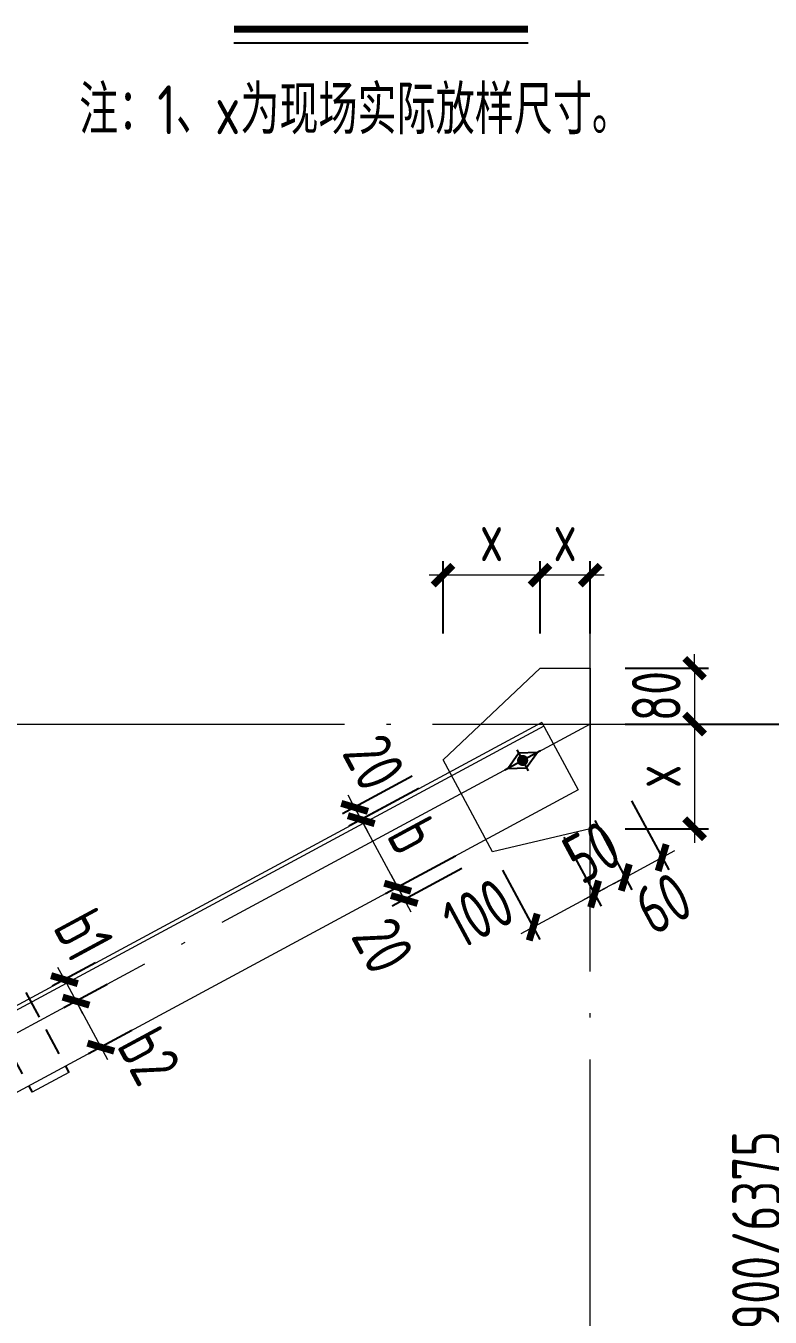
# Model space of a CAD drawing. Extents: x -2746917 to -971774, y -3334247 to -3250358.
# Drawn here: x -1617392 to -1612056, y -3306463 to -3297205 of the extents above; entities that cross this region are included whole.
import ezdxf

# ---------------------------------------------------------------- set-up
doc = ezdxf.new("R2010")
doc.units = 0
doc.header["$LTSCALE"] = 1000
doc.header["$MEASUREMENT"] = 0
doc.header["$PDMODE"] = 35
doc.linetypes.add('DASHED', pattern=[0.75, 0.5, -0.25])
doc.linetypes.add('DOTE', pattern=[2.42, 2, -0.2, 0.02, -0.2])
doc.layers.get('0').update_dxf_attribs({"linetype": 'CONTINUOUS'})
doc.layers.get('Defpoints').update_dxf_attribs({"linetype": 'CONTINUOUS'})
for name, color, linetype in [('AXIS', 253, 'DOTE'), ('BOLT', 7, 'CONTINUOUS'), ('DIM', 3, 'CONTINUOUS'), ('NUM', 7, 'CONTINUOUS'), ('Profx', 2, 'DASHED'), ('TEXT', 7, 'CONTINUOUS')]:
    doc.layers.add(name, color=color, linetype=linetype)
doc.styles.add('TSSD_Dimension', font='tssdeng.shx', dxfattribs={"width": 0.75, "bigfont": 'Hztxt.shx'})
doc.styles.add('TSSD_Label', font='tssdeng.shx', dxfattribs={"width": 0.75, "bigfont": 'hztxt.shx'})
doc.dimstyles.new('TSSD_20_100', dxfattribs={"dimtxt": 350, "dimasz": 100, "dimexe": 100, "dimexo": 250, "dimgap": 100, "dimtad": 1, "dimdec": 0, "dimlfac": 0.2, "dimzin": 0, "dimdsep": 46, "dimtxsty": 'TSSD_Dimension', "dimblk": 'ARCHTICK', "dimcen": 0, "dimdle": 100, "dimclrt": 7, "dimadec": 0, "dimazin": 0, "dimtfac": 1, "dimtdec": 0, "dimtix": 1, "dimtmove": 2, "dimatfit": 3, "dimfxl": 1, "dimtolj": 1, "dimtzin": 0, "dimlwd": 5, "dimarcsym": 0})
doc.dimstyles.new('TSSD_50_100', dxfattribs={"dimtxt": 350, "dimasz": 100, "dimexe": 100, "dimexo": 250, "dimgap": 100, "dimtad": 1, "dimdec": 0, "dimlfac": 0.5, "dimzin": 0, "dimdsep": 46, "dimtxsty": 'TSSD_Dimension', "dimblk": 'ARCHTICK', "dimcen": 0, "dimdle": 100, "dimclrt": 7, "dimadec": 0, "dimazin": 0, "dimtfac": 1, "dimtdec": 0, "dimtix": 1, "dimtmove": 2, "dimatfit": 3, "dimfxl": 1, "dimtolj": 1, "dimtzin": 0, "dimarcsym": 0})

# ---------------------------------------------------------------- blocks, each defined once
blk = doc.blocks.new('_ArchTick')
at = {"color": 0, "const_width": 0.5}
blk.add_lwpolyline([(-0.707, -0.707), (0.707, 0.707)], dxfattribs=at)
blk = doc.blocks.new('*D3016')
at = {"layer": 'Defpoints', "color": 0, "ltscale": 1.5}
for p in [(-1613346.7, -3302210.7), (-1611879, -3302210.7), (-1613346.7, -3310510.7)]:
    blk.add_point(p, dxfattribs=at)
at = {"layer": 'DIM', "color": 0, "lineweight": -2, "ltscale": 1.5}
for p, q in [((-1611879, -3310610.7), (-1611879, -3302110.7)), ((-1613096.7, -3302210.7), (-1611779, -3302210.7)), ((-1613096.7, -3310510.7), (-1611779, -3310510.7))]:
    blk.add_line(p, q, dxfattribs=at)
at = {"layer": 'DIM', "color": 0, "lineweight": -2, "ltscale": 1.5, "xscale": 100, "yscale": 100, "zscale": 100}
for p, rotation in [((-1611879, -3302210.7), 90), ((-1611879, -3310510.7), 270)]:
    blk.add_blockref('_ArchTick', p, dxfattribs=dict(at, rotation=rotation))
at = {"layer": 'DIM', "color": 7, "lineweight": 5, "ltscale": 1.5, "insert": (-1612154, -3306360.7), "char_height": 350, "attachment_point": 5, "rotation": 90, "style": 'TSSD_Dimension'}
blk.add_mtext('\\A1;2200/3900/6375', dxfattribs=at)
blk = doc.blocks.new('A$C7C2454F9')
at = {"layer": 'BOLT'}
for p, q in [((217.3, 40.7), (7.8, -159.7)), ((53.8, 1.9), (171.3, -120.9)), ((199.3, 23.4), (71.1, -16.1)), ((199.3, 23.4), (154, -102.9)), ((25.8, -142.4), (71.1, -16.1)), ((25.8, -142.4), (154, -102.9))]:
    blk.add_line(p, q, dxfattribs=at)
at = {"layer": 'BOLT', "const_width": 40}
blk.add_lwpolyline([(127, -45.7, 1), (98.1, -73.3, 1), (127, -45.7)], format="xyb", dxfattribs=at)
blk = doc.blocks.new('*D3051')
at = {"layer": 'Defpoints', "color": 0, "ltscale": 1.5}
for p in [(-1613346.7, -3301810.7), (-1613346.7, -3302210.7), (-1612597.9, -3302210.7)]:
    blk.add_point(p, dxfattribs=at)
at = {"layer": 'DIM', "color": 0, "lineweight": 5, "ltscale": 1.5}
for p, q in [((-1612597.9, -3301810.7), (-1612597.9, -3301710.7)), ((-1612597.9, -3301810.7), (-1612597.9, -3302210.7)), ((-1612597.9, -3302210.7), (-1612597.9, -3302310.7))]:
    blk.add_line(p, q, dxfattribs=at)
at = {"layer": 'DIM', "color": 0, "lineweight": -2, "ltscale": 1.5}
for p, q in [((-1613096.7, -3301810.7), (-1612497.9, -3301810.7)), ((-1613096.7, -3302210.7), (-1612497.9, -3302210.7))]:
    blk.add_line(p, q, dxfattribs=at)
at = {"layer": 'DIM', "color": 0, "lineweight": 5, "ltscale": 1.5, "xscale": 100, "yscale": 100, "zscale": 100}
for p, rotation in [((-1612597.9, -3301810.7), 270), ((-1612597.9, -3302210.7), 90)]:
    blk.add_blockref('_ArchTick', p, dxfattribs=dict(at, rotation=rotation))
at = {"layer": 'DIM', "color": 7, "lineweight": 5, "ltscale": 1.5, "insert": (-1612872.9, -3302010.7), "char_height": 350, "attachment_point": 5, "rotation": 90, "style": 'TSSD_Dimension'}
blk.add_mtext('\\A1;80', dxfattribs=at)
blk = doc.blocks.new('*D3052')
at = {"layer": 'Defpoints', "color": 0, "ltscale": 1.5}
for p in [(-1613346.7, -3302210.7), (-1613346.7, -3302961.5), (-1612597.9, -3302961.5)]:
    blk.add_point(p, dxfattribs=at)
at = {"layer": 'DIM', "color": 0, "lineweight": 5, "ltscale": 1.5}
blk.add_line((-1612597.9, -3302110.7), (-1612597.9, -3303061.5), dxfattribs=at)
at = {"layer": 'DIM', "color": 0, "lineweight": -2, "ltscale": 1.5}
for p, q in [((-1613096.7, -3302210.7), (-1612497.9, -3302210.7)), ((-1613096.7, -3302961.5), (-1612497.9, -3302961.5))]:
    blk.add_line(p, q, dxfattribs=at)
at = {"layer": 'DIM', "color": 0, "lineweight": 5, "ltscale": 1.5, "xscale": 100, "yscale": 100, "zscale": 100}
for p, rotation in [((-1612597.9, -3302210.7), 90), ((-1612597.9, -3302961.5), 270)]:
    blk.add_blockref('_ArchTick', p, dxfattribs=dict(at, rotation=rotation))
at = {"layer": 'DIM', "color": 7, "lineweight": 5, "ltscale": 1.5, "insert": (-1612872.9, -3302586.1), "char_height": 350, "attachment_point": 5, "rotation": 90, "style": 'TSSD_Dimension'}
blk.add_mtext('\\A1;x', dxfattribs=at)
blk = doc.blocks.new('*D3053')
at = {"layer": 'Defpoints', "color": 0, "ltscale": 1.5}
for p in [(-1614401.5, -3302466.8), (-1614354.1, -3302554.8), (-1614987.7, -3302896.3)]:
    blk.add_point(p, dxfattribs=at)
at = {"layer": 'DIM', "color": 0, "lineweight": -2, "ltscale": 1.5}
for p, q in [((-1614621.6, -3302585.4), (-1615123.1, -3302855.7)), ((-1614574.1, -3302673.4), (-1615075.7, -3302943.7))]:
    blk.add_line(p, q, dxfattribs=at)
at = {"layer": 'DIM', "color": 0, "lineweight": 5, "ltscale": 1.5}
for p, q in [((-1615035.1, -3302808.3), (-1615082.6, -3302720.2)), ((-1615035.1, -3302808.3), (-1614987.7, -3302896.3)), ((-1614987.7, -3302896.3), (-1614940.2, -3302984.3))]:
    blk.add_line(p, q, dxfattribs=at)
at = {"layer": 'DIM', "color": 0, "lineweight": 5, "ltscale": 1.5, "xscale": 100, "yscale": 100, "zscale": 100}
for p, rotation in [((-1615035.1, -3302808.3), 298.3229376383701), ((-1614987.7, -3302896.3), 118.3229376383701)]:
    blk.add_blockref('_ArchTick', p, dxfattribs=dict(at, rotation=rotation))
at = {"layer": 'DIM', "color": 7, "lineweight": 5, "ltscale": 1.5, "insert": (-1614896.6, -3302485.6), "char_height": 350, "attachment_point": 5, "rotation": 298.32294, "style": 'TSSD_Dimension'}
blk.add_mtext('\\A1;20', dxfattribs=at)
blk = doc.blocks.new('*D3054')
at = {"layer": 'Defpoints', "color": 0, "ltscale": 1.5}
for p in [(-1614354.1, -3302554.8), (-1614093.1, -3303039), (-1614726.7, -3303380.5)]:
    blk.add_point(p, dxfattribs=at)
at = {"layer": 'DIM', "color": 0, "lineweight": -2, "ltscale": 1.5}
for p, q in [((-1614574.1, -3302673.4), (-1615075.7, -3302943.7)), ((-1614313.2, -3303157.6), (-1614814.8, -3303427.9))]:
    blk.add_line(p, q, dxfattribs=at)
at = {"layer": 'DIM', "color": 0, "lineweight": 5, "ltscale": 1.5}
blk.add_line((-1615035.1, -3302808.3), (-1614679.3, -3303468.5), dxfattribs=at)
at = {"layer": 'DIM', "color": 0, "lineweight": 5, "ltscale": 1.5, "xscale": 100, "yscale": 100, "zscale": 100}
for p, rotation in [((-1614987.7, -3302896.3), 118.3229376177199), ((-1614726.7, -3303380.5), 298.3229376177199)]:
    blk.add_blockref('_ArchTick', p, dxfattribs=dict(at, rotation=rotation))
at = {"layer": 'DIM', "color": 7, "lineweight": 5, "ltscale": 1.5, "insert": (-1614615.1, -3303007.9), "char_height": 350, "attachment_point": 5, "rotation": 298.32294, "style": 'TSSD_Dimension'}
blk.add_mtext('\\A1;b', dxfattribs=at)
blk = doc.blocks.new('*D3055')
at = {"layer": 'Defpoints', "color": 0, "ltscale": 1.5}
for p in [(-1614093.1, -3303039), (-1614045.7, -3303127), (-1614679.3, -3303468.5)]:
    blk.add_point(p, dxfattribs=at)
at = {"layer": 'DIM', "color": 0, "lineweight": -2, "ltscale": 1.5}
for p, q in [((-1614313.2, -3303157.6), (-1614814.8, -3303427.9)), ((-1614265.8, -3303245.6), (-1614767.3, -3303515.9))]:
    blk.add_line(p, q, dxfattribs=at)
at = {"layer": 'DIM', "color": 0, "lineweight": 5, "ltscale": 1.5}
for p, q in [((-1614726.7, -3303380.5), (-1614774.2, -3303292.4)), ((-1614726.7, -3303380.5), (-1614679.3, -3303468.5)), ((-1614679.3, -3303468.5), (-1614631.8, -3303556.5))]:
    blk.add_line(p, q, dxfattribs=at)
at = {"layer": 'DIM', "color": 0, "lineweight": 5, "ltscale": 1.5, "xscale": 100, "yscale": 100, "zscale": 100}
for p, rotation in [((-1614726.7, -3303380.5), 298.3229376177199), ((-1614679.3, -3303468.5), 118.3229376177199)]:
    blk.add_blockref('_ArchTick', p, dxfattribs=dict(at, rotation=rotation))
at = {"layer": 'DIM', "color": 7, "lineweight": 5, "ltscale": 1.5, "insert": (-1614832.5, -3303799), "char_height": 350, "attachment_point": 5, "rotation": 298.32294, "style": 'TSSD_Dimension'}
blk.add_mtext('\\A1;20', dxfattribs=at)
blk = doc.blocks.new('*D3056')
at = {"layer": 'Defpoints', "color": 0, "ltscale": 1.5}
for p in [(-1613705.9, -3301143.4), (-1613705.9, -3301810.7), (-1613346.7, -3301810.7)]:
    blk.add_point(p, dxfattribs=at)
at = {"layer": 'DIM', "color": 0, "lineweight": -2, "ltscale": 1.5}
for p, q in [((-1613705.9, -3301560.7), (-1613705.9, -3301043.4)), ((-1613346.7, -3301560.7), (-1613346.7, -3301043.4))]:
    blk.add_line(p, q, dxfattribs=at)
at = {"layer": 'DIM', "color": 0, "lineweight": 5, "ltscale": 1.5}
blk.add_line((-1613246.7, -3301143.4), (-1613805.9, -3301143.4), dxfattribs=at)
at = {"layer": 'DIM', "color": 0, "lineweight": 5, "ltscale": 1.5, "xscale": 100, "yscale": 100, "zscale": 100, "rotation": 180}
blk.add_blockref('_ArchTick', (-1613705.9, -3301143.4), dxfattribs=at)
at = {"layer": 'DIM', "color": 0, "lineweight": 5, "ltscale": 1.5, "xscale": 100, "yscale": 100, "zscale": 100}
blk.add_blockref('_ArchTick', (-1613346.7, -3301143.4), dxfattribs=at)
at = {"layer": 'DIM', "color": 7, "lineweight": 5, "ltscale": 1.5, "insert": (-1613526.3, -3300868.4), "char_height": 350, "attachment_point": 5, "style": 'TSSD_Dimension'}
blk.add_mtext('\\A1;x', dxfattribs=at)
blk = doc.blocks.new('*D3057')
at = {"layer": 'Defpoints', "color": 0, "ltscale": 1.5}
for p in [(-1614401.5, -3301143.4), (-1614401.5, -3301810.7), (-1613705.9, -3301810.7)]:
    blk.add_point(p, dxfattribs=at)
at = {"layer": 'DIM', "color": 0, "lineweight": -2, "ltscale": 1.5}
for p, q in [((-1614401.5, -3301560.7), (-1614401.5, -3301043.4)), ((-1613705.9, -3301560.7), (-1613705.9, -3301043.4))]:
    blk.add_line(p, q, dxfattribs=at)
at = {"layer": 'DIM', "color": 0, "lineweight": 5, "ltscale": 1.5}
blk.add_line((-1613605.9, -3301143.4), (-1614501.5, -3301143.4), dxfattribs=at)
at = {"layer": 'DIM', "color": 0, "lineweight": 5, "ltscale": 1.5, "xscale": 100, "yscale": 100, "zscale": 100, "rotation": 180}
blk.add_blockref('_ArchTick', (-1614401.5, -3301143.4), dxfattribs=at)
at = {"layer": 'DIM', "color": 0, "lineweight": 5, "ltscale": 1.5, "xscale": 100, "yscale": 100, "zscale": 100}
blk.add_blockref('_ArchTick', (-1613705.9, -3301143.4), dxfattribs=at)
at = {"layer": 'DIM', "color": 7, "lineweight": 5, "ltscale": 1.5, "insert": (-1614053.7, -3300868.4), "char_height": 350, "attachment_point": 5, "style": 'TSSD_Dimension'}
blk.add_mtext('\\A1;x', dxfattribs=at)
blk = doc.blocks.new('*D3058')
at = {"layer": 'Defpoints', "color": 0, "ltscale": 1.5}
for p in [(-1613168.8, -3302540.8), (-1613432.9, -3302683.1), (-1613094.7, -3303310.6)]:
    blk.add_point(p, dxfattribs=at)
at = {"layer": 'DIM', "color": 0, "lineweight": -2, "ltscale": 1.5}
for p, q in [((-1613050.2, -3302760.9), (-1612783.2, -3303256.3)), ((-1613314.3, -3302903.2), (-1613047.3, -3303398.7))]:
    blk.add_line(p, q, dxfattribs=at)
at = {"layer": 'DIM', "color": 0, "lineweight": 5, "ltscale": 1.5}
blk.add_line((-1612742.6, -3303120.9), (-1613182.7, -3303358.1), dxfattribs=at)
at = {"layer": 'DIM', "color": 0, "lineweight": 5, "ltscale": 1.5, "xscale": 100, "yscale": 100, "zscale": 100}
for p, rotation in [((-1612830.6, -3303168.3), 28.32293763858111), ((-1613094.7, -3303310.6), 208.3229376385812)]:
    blk.add_blockref('_ArchTick', p, dxfattribs=dict(at, rotation=rotation))
at = {"layer": 'DIM', "color": 7, "lineweight": 5, "ltscale": 1.5, "insert": (-1612824.3, -3303496.2), "char_height": 350, "attachment_point": 5, "rotation": 28.32294, "style": 'TSSD_Dimension'}
blk.add_mtext('\\A1;60', dxfattribs=at)
blk = doc.blocks.new('*D3059')
at = {"layer": 'Defpoints', "color": 0, "ltscale": 1.5}
for p in [(-1613432.9, -3302683.1), (-1613653, -3302801.8), (-1613314.8, -3303429.2)]:
    blk.add_point(p, dxfattribs=at)
at = {"layer": 'DIM', "color": 0, "lineweight": -2, "ltscale": 1.5}
for p, q in [((-1613314.3, -3302903.2), (-1613047.3, -3303398.7)), ((-1613534.4, -3303021.8), (-1613267.3, -3303517.3))]:
    blk.add_line(p, q, dxfattribs=at)
at = {"layer": 'DIM', "color": 0, "lineweight": 5, "ltscale": 1.5}
for p, q in [((-1613094.7, -3303310.6), (-1613314.8, -3303429.2)), ((-1613094.7, -3303310.6), (-1613006.7, -3303263.2)), ((-1613314.8, -3303429.2), (-1613402.8, -3303476.7))]:
    blk.add_line(p, q, dxfattribs=at)
at = {"layer": 'DIM', "color": 0, "lineweight": 5, "ltscale": 1.5, "xscale": 100, "yscale": 100, "zscale": 100}
for p, rotation in [((-1613094.7, -3303310.6), 208.322937635623), ((-1613314.8, -3303429.2), 28.3229376356231)]:
    blk.add_blockref('_ArchTick', p, dxfattribs=dict(at, rotation=rotation))
at = {"layer": 'DIM', "color": 7, "lineweight": 5, "ltscale": 1.5, "insert": (-1613335.2, -3303127.9), "char_height": 350, "attachment_point": 5, "rotation": 28.32294, "style": 'TSSD_Dimension'}
blk.add_mtext('\\A1;50', dxfattribs=at)
blk = doc.blocks.new('*D3060')
at = {"layer": 'Defpoints', "color": 0, "ltscale": 1.5}
for p in [(-1613653, -3302801.8), (-1614093.1, -3303039), (-1613754.9, -3303666.5)]:
    blk.add_point(p, dxfattribs=at)
at = {"layer": 'DIM', "color": 0, "lineweight": -2, "ltscale": 1.5}
for p, q in [((-1613534.4, -3303021.8), (-1613267.3, -3303517.3)), ((-1613974.5, -3303259), (-1613707.5, -3303754.5))]:
    blk.add_line(p, q, dxfattribs=at)
at = {"layer": 'DIM', "color": 0, "lineweight": 5, "ltscale": 1.5}
blk.add_line((-1613226.8, -3303381.8), (-1613843, -3303713.9), dxfattribs=at)
at = {"layer": 'DIM', "color": 0, "lineweight": 5, "ltscale": 1.5, "xscale": 100, "yscale": 100, "zscale": 100}
for p, rotation in [((-1613314.8, -3303429.2), 28.32293763562307), ((-1613754.9, -3303666.5), 208.322937635623)]:
    blk.add_blockref('_ArchTick', p, dxfattribs=dict(at, rotation=rotation))
at = {"layer": 'DIM', "color": 7, "lineweight": 5, "ltscale": 1.5, "insert": (-1614148.7, -3303566.3), "char_height": 350, "attachment_point": 5, "rotation": 28.32294, "style": 'TSSD_Dimension'}
blk.add_mtext('\\A1;100', dxfattribs=at)
blk = doc.blocks.new('*D2970')
at = {"layer": 'Defpoints', "color": 0, "ltscale": 1.5}
for p in [(-1616673, -3303804.6), (-1616590, -3303958.7), (-1617032.5, -3304197.2)]:
    blk.add_point(p, dxfattribs=at)
at = {"layer": 'DIM', "color": 0, "lineweight": -2, "ltscale": 1.5}
for p, q in [((-1616893.1, -3303923.2), (-1617203.6, -3304090.6)), ((-1616810, -3304077.3), (-1617120.6, -3304244.6))]:
    blk.add_line(p, q, dxfattribs=at)
at = {"layer": 'DIM', "color": 0, "lineweight": 5, "ltscale": 1.5}
for p, q in [((-1617115.6, -3304043.2), (-1617163, -3303955.1)), ((-1617115.6, -3304043.2), (-1617032.5, -3304197.2)), ((-1617032.5, -3304197.2), (-1616985.1, -3304285.2))]:
    blk.add_line(p, q, dxfattribs=at)
at = {"layer": 'DIM', "color": 0, "lineweight": 5, "ltscale": 1.5, "xscale": 100, "yscale": 100, "zscale": 100}
for p, rotation in [((-1617115.6, -3304043.2), 298.3229376385329), ((-1617032.5, -3304197.2), 118.3229376385329)]:
    blk.add_blockref('_ArchTick', p, dxfattribs=dict(at, rotation=rotation))
at = {"layer": 'DIM', "color": 7, "lineweight": 5, "ltscale": 1.5, "insert": (-1616977.1, -3303720.5), "char_height": 350, "attachment_point": 5, "rotation": 298.32294, "style": 'TSSD_Dimension'}
blk.add_mtext('\\A1;b1', dxfattribs=at)
blk = doc.blocks.new('*D2971')
at = {"layer": 'Defpoints', "color": 0, "ltscale": 1.5}
for p in [(-1616590, -3303958.7), (-1616412.1, -3304288.8), (-1616854.6, -3304527.3)]:
    blk.add_point(p, dxfattribs=at)
at = {"layer": 'DIM', "color": 0, "lineweight": -2, "ltscale": 1.5}
for p, q in [((-1616810, -3304077.3), (-1617120.6, -3304244.6)), ((-1616632.1, -3304407.4), (-1616942.6, -3304574.8))]:
    blk.add_line(p, q, dxfattribs=at)
at = {"layer": 'DIM', "color": 0, "lineweight": 5, "ltscale": 1.5}
blk.add_line((-1617080, -3304109.2), (-1616807.2, -3304615.3), dxfattribs=at)
at = {"layer": 'DIM', "color": 0, "lineweight": 5, "ltscale": 1.5, "xscale": 100, "yscale": 100, "zscale": 100}
for p, rotation in [((-1617032.5, -3304197.2), 118.3229376539187), ((-1616854.6, -3304527.3), 298.3229376539187)]:
    blk.add_blockref('_ArchTick', p, dxfattribs=dict(at, rotation=rotation))
at = {"layer": 'DIM', "color": 7, "lineweight": 5, "ltscale": 1.5, "insert": (-1616509, -3304589), "char_height": 350, "attachment_point": 5, "rotation": 298.32294, "style": 'TSSD_Dimension'}
blk.add_mtext('\\A1;b2', dxfattribs=at)

msp = doc.modelspace()

# ---------------------------------------------------------------- linework, layer by layer
at = {"color": 4, "lineweight": 5, "ltscale": 1.5}
for p, q in [((-1613693.85, -3302198.99), (-1620640.02, -3305942.7)), ((-1613693.85, -3302198.99), (-1613432.91, -3302683.15)), ((-1613679.62, -3302225.4), (-1620625.79, -3305969.11)), ((-1613432.91, -3302683.15), (-1620379.08, -3306426.86)), ((-1617084.02, -3304707.75), (-1617348.1, -3304850.08))]:
    msp.add_line(p, q, dxfattribs=at)
msp.add_lwpolyline([(-1614045.68, -3303127), (-1614401.51, -3302466.79), (-1613705.85, -3301810.71), (-1613346.74, -3301810.71), (-1613346.74, -3302961.49), (-1614045.68, -3303127)], dxfattribs=at)
at = {"layer": 'AXIS', "lineweight": 5, "ltscale": 1.5}
for p, q in [((-1613346.74, -3311244.71), (-1613346.74, -3301101.59)), ((-1628996.74, -3302210.71), (-1613096.74, -3302210.71)), ((-1613346.74, -3302210.71), (-1628746.74, -3310510.71))]:
    msp.add_line(p, q, dxfattribs=at)
at = {"layer": 'NUM', "color": 0, "linetype": 'ByBlock', "const_width": 50}
msp.add_lwpolyline([(-1613791.47, -3297230.34), (-1615900.76, -3297230.34)], dxfattribs=at)
at = {"layer": 'NUM', "color": 0, "linetype": 'ByBlock'}
msp.add_lwpolyline([(-1613791.47, -3297330.34), (-1615900.76, -3297330.34)], dxfattribs=at)
at = {"layer": 'Profx', "color": 4, "ltscale": 0.4}
for p, q in [((-1617392.4, -3304135.56), (-1617084.02, -3304707.75)), ((-1617656.49, -3304277.89), (-1617348.1, -3304850.08))]:
    msp.add_line(p, q, dxfattribs=at)

# ---------------------------------------------------------------- block references
at = {"layer": 'NUM', "ltscale": 1.5, "rotation": 344.6444226578186}
msp.add_blockref('A$C7C2454F9', (-1613923.68, -3302384.48), dxfattribs=at)

# ---------------------------------------------------------------- texts
at = {"layer": 'TEXT', "lineweight": 5, "style": 'TSSD_Label', "width": 0.8}
msp.add_text('注：1、x为现场实际放样尺寸。', height=350, dxfattribs=at).set_placement((-1617009.67, -3297982.35))

# ---------------------------------------------------------------- dimensions: what is measured, and where the dimension line sits
at = {"layer": 'DIM', "lineweight": 5, "ltscale": 1.5}
for base, p1, p2, angle, text, dimstyle, picture, middle in [((-1614401.51, -3301143.43), (-1613705.85, -3301810.71), (-1614401.51, -3301810.71), 180, 'x', 'TSSD_20_100', '*D3057', (-1614053.68, -3300868.43)), ((-1613705.85, -3301143.43), (-1613346.74, -3301810.71), (-1613705.85, -3301810.71), 180, 'x', 'TSSD_20_100', '*D3056', (-1613526.3, -3300868.43)), ((-1611878.99, -3302210.71), (-1613346.74, -3310510.71), (-1613346.74, -3302210.71), 90, '2200/3900/6375', 'TSSD_50_100', '*D3016', (-1612153.99, -3306360.71)), ((-1612597.93, -3302961.49), (-1613346.74, -3302210.71), (-1613346.74, -3302961.49), 90, 'x', 'TSSD_20_100', '*D3052', (-1612872.93, -3302586.1)), ((-1614726.72, -3303380.46), (-1614354.07, -3302554.82), (-1614093.13, -3303038.98), 118.322938, 'b', 'TSSD_20_100', '*D3054', (-1614615.11, -3303007.91))]:
    dim = msp.add_linear_dim(base=base, p1=p1, p2=p2, angle=angle, text=text, dimstyle=dimstyle, dxfattribs=at)
    dim.commit()
    dim.dimension.update_dxf_attribs({"geometry": picture, "text_midpoint": middle})
for base, p1, p2, angle, picture, middle in [((-1612597.93, -3302210.71), (-1613346.74, -3301810.71), (-1613346.74, -3302210.71), 90, '*D3051', (-1612872.93, -3302010.71)), ((-1613314.79, -3303429.25), (-1613432.91, -3302683.15), (-1613652.98, -3302801.76), 28.322938, '*D3059', (-1613335.23, -3303127.86))]:
    dim = msp.add_linear_dim(base=base, p1=p1, p2=p2, angle=angle, dimstyle='TSSD_20_100', dxfattribs=at)
    dim.commit()
    dim.dimension.update_dxf_attribs({"geometry": picture, "text_midpoint": middle})
for base, p1, p2, angle, picture, middle, dimtype in [((-1614987.66, -3302896.3), (-1614401.51, -3302466.79), (-1614354.07, -3302554.82), 298.322938, '*D3053', (-1614896.6, -3302485.63), 161), ((-1613094.72, -3303310.64), (-1613168.82, -3302540.81), (-1613432.91, -3302683.15), 208.322938, '*D3058', (-1612824.3, -3303496.22), 161), ((-1613754.93, -3303666.47), (-1613652.98, -3302801.76), (-1614093.13, -3303038.98), 28.322938, '*D3060', (-1614148.67, -3303566.28), 160), ((-1614679.28, -3303468.49), (-1614093.13, -3303038.98), (-1614045.68, -3303127), 118.322938, '*D3055', (-1614832.46, -3303799.03), 160)]:
    dim = msp.add_linear_dim(base=base, p1=p1, p2=p2, angle=angle, dimstyle='TSSD_20_100', dxfattribs=at)
    dim.commit()
    dim.dimension.update_dxf_attribs({"geometry": picture, "text_midpoint": middle, "dimtype": dimtype})
for base, p1, p2, angle, text, picture, middle, dimtype in [((-1617032.54, -3304197.21), (-1616673, -3303804.63), (-1616589.97, -3303958.68), 298.322938, 'b1', '*D2970', (-1616977.05, -3303720.52), 161), ((-1616854.62, -3304527.31), (-1616589.97, -3303958.68), (-1616412.05, -3304288.79), 118.322938, 'b2', '*D2971', (-1616508.97, -3304589.01), 160)]:
    dim = msp.add_linear_dim(base=base, p1=p1, p2=p2, angle=angle, text=text, dimstyle='TSSD_20_100', dxfattribs=at)
    dim.commit()
    dim.dimension.update_dxf_attribs({"geometry": picture, "text_midpoint": middle, "dimtype": dimtype})

doc.saveas('drawing.dxf')
